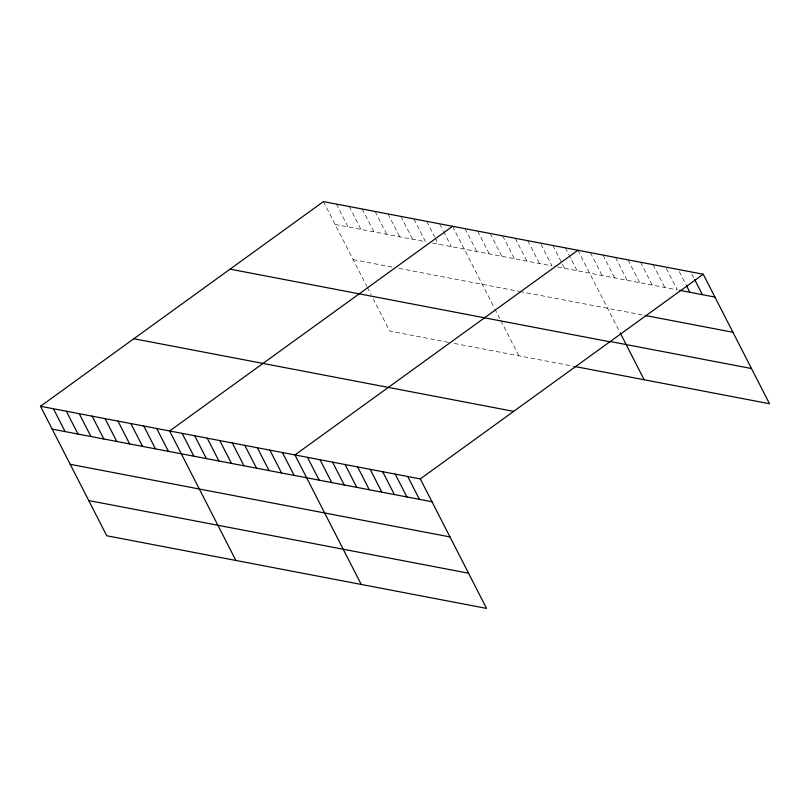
<?xml version="1.0" encoding="UTF-8"?>
<svg xmlns="http://www.w3.org/2000/svg" width="810" height="810" viewBox="0 0 810 810"><rect width="100%" height="100%" fill="white"/><g stroke="black" fill="none" stroke-linecap="round" stroke-linejoin="round"><path stroke-width="0.61" stroke-dasharray="4.05 3.04" d="M335.137 224.441L425.523 241.724L413.839 218.892M432.57 243.071L551.995 265.913L540.31 243.081M557.695 266.996L677.322 289.879L665.638 267.047M353.14 259.635L391.878 267.037M398.925 268.383L518.734 291.296M519.868 291.519L642.927 315.05M448.406 342.316L389.711 331.087L373.39 299.194M454.278 343.44L573.531 366.242M691.821 274.013L694.048 278.367M679.286 271.613L685.959 284.664M653.103 264.647L664.787 287.479M640.568 262.248L652.263 285.09M628.044 259.858L639.728 282.69M615.509 257.459L627.193 280.29M602.974 255.059L614.658 277.891M590.439 252.659L602.124 275.501M577.905 250.27L619.61 331.756M565.37 247.87L577.064 270.702M552.845 245.47L564.529 268.312M527.776 240.681L539.46 263.513M515.241 238.282L526.925 261.114M502.706 235.882L514.39 258.724M490.171 233.493L501.866 256.325M477.647 231.093L489.331 253.925M465.112 228.693L476.796 251.525M452.577 226.294L494.282 307.79M494.829 308.853L499.74 318.451M500.823 320.588L518.835 355.782M439.668 223.823L442.999 230.354M443.556 231.437L451.352 246.665M426.748 221.363L434.545 236.581M435.102 237.664L438.433 244.195M400.93 216.422L412.614 239.254M388.01 213.951L399.694 236.783M375.101 211.481L386.785 234.313M362.192 209.01L373.876 231.842M349.272 206.54L360.956 229.372M336.363 204.069L348.047 226.911M323.443 201.599L366.788 286.294M367.335 287.358L371.152 294.83"/><path stroke-width="1.21" d="M40.5 406.276L420.289 478.912L486.557 608.401L106.758 535.764L40.5 406.276L323.443 201.599L703.242 274.236L769.5 403.724L574.665 366.464M452.577 226.294L169.624 430.971L235.892 560.459M577.905 250.27L294.962 454.947L361.219 584.425M420.289 478.912L703.242 274.236M679.6 290.314L714.926 297.067M645.206 315.485L732.939 332.262M610.203 341.506L751.488 368.53M230.07 269.143L609.869 341.779M133.873 338.732L513.661 411.369M52.184 429.118L431.973 501.744M70.197 464.312L449.985 536.939M88.756 500.57L468.544 573.207M694.605 279.45L702.391 294.678M686.515 285.748L689.857 292.278M620.156 332.829L644.173 379.748M407.754 476.513L419.438 499.345M395.229 474.113L406.914 496.955M382.695 471.724L394.379 494.556M370.16 469.324L381.844 492.156M357.625 466.925L369.309 489.767M345.09 464.535L356.775 487.367M332.556 462.135L344.24 484.967M320.031 459.736L331.715 482.568M307.496 457.336L319.18 480.178M282.427 452.547L294.111 475.379M269.892 450.147L281.576 472.979M257.357 447.748L269.042 470.59M244.822 445.358L256.517 468.19M232.298 442.959L243.982 465.791M219.763 440.559L231.447 463.391M207.228 438.159L218.913 461.001M194.694 435.77L206.378 458.602M182.159 433.37L193.843 456.202M156.715 428.5L168.399 451.342M143.805 426.03L155.49 448.872M130.886 423.569L142.58 446.401M117.976 421.099L129.661 443.931M105.067 418.628L116.751 441.46M92.148 416.158L103.832 438.99M79.238 413.687L90.922 436.519M66.329 411.217L78.013 434.049M53.409 408.746L65.094 431.578"/></g></svg>
